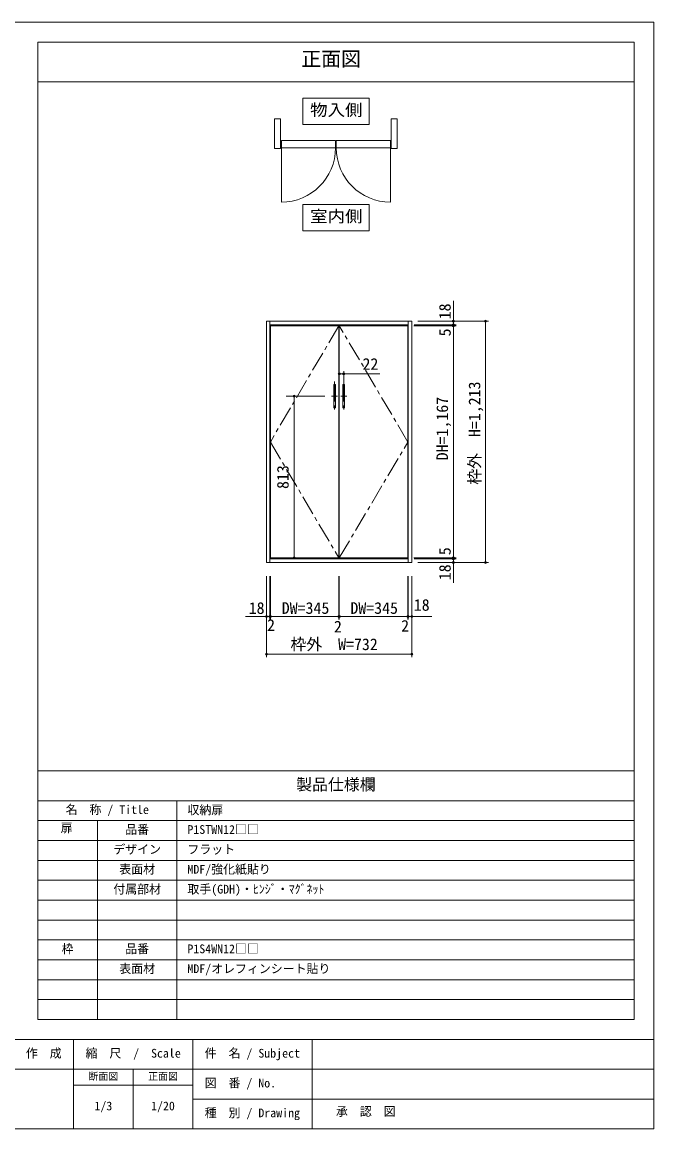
# Model space of a CAD drawing. Units: millimetres on the paper, enlarged 10 times, with parts at other scales. Extents: x -2058 to 1892, y -400 to 2383.
# Drawn here: x 303 to 1892, y -400 to 2383 of the extents above; entities that cross this region are included whole.
import ezdxf
from ezdxf.enums import TextEntityAlignment as Align

# ---------------------------------------------------------------- set-up
doc = ezdxf.new("R2010")
doc.units = ezdxf.units.MM
doc.header["$LTSCALE"] = 10
doc.header["$PDMODE"] = 32
doc.header["$PDSIZE"] = 5
doc.linetypes.add('CHAIN1', pattern=[8, 5, -1, 1, -1])
doc.layers.add('0-0_0', color=7, linetype='Continuous', lineweight=18)
doc.layers.add('3-8', color=4, linetype='Continuous', lineweight=18)
doc.layers.add('1-0_H-SYM', color=7, linetype='Continuous')
doc.styles.add('ＭＳ ゴシック', font='')
doc.styles.get('ＭＳ ゴシック').set_extended_font_data('MS Gothic')

msp = doc.modelspace()

# ---------------------------------------------------------------- linework, layer by layer
at = {"layer": '0-0_0'}
for p, q in [((-2057.96, 2382.81), (1892.04, 2382.81)), ((1892.04, 2382.81), (1892.04, -399.69)), ((342.04, 2332.81), (342.04, -124.69)), ((342.04, 2332.81), (1842.04, 2332.81)), ((1842.04, 2332.81), (1842.04, -124.69)), ((342.04, 2232.81), (1842.04, 2232.81)), ((342.04, 500.31), (1842.04, 500.31)), ((342.04, 425.31), (1842.04, 425.31)), ((692.04, 425.31), (692.04, -124.69)), ((342.04, 375.31), (1842.04, 375.31)), ((492.04, 375.31), (492.04, -124.69)), ((342.04, 325.31), (1842.04, 325.31)), ((342.04, 275.31), (1842.04, 275.31)), ((342.04, 225.31), (1842.04, 225.31)), ((342.04, 175.31), (1842.04, 175.31)), ((342.04, 175.31), (1842.04, 175.31)), ((342.04, 125.31), (1842.04, 125.31)), ((342.04, 125.31), (1842.04, 125.31)), ((342.04, 75.31), (1842.04, 75.31)), ((342.04, 75.31), (1842.04, 75.31)), ((342.04, 25.31), (1842.04, 25.31)), ((342.04, -24.69), (1842.04, -24.69)), ((342.04, -74.69), (1842.04, -74.69)), ((1842.04, -124.69), (342.04, -124.69)), ((342.04, -124.69), (1842.04, -124.69)), ((-2057.96, -174.69), (1892.04, -174.69)), ((432.04, -174.69), (432.04, -399.69)), ((732.04, -399.69), (732.04, -174.69)), ((1032.04, -399.69), (1032.04, -174.69)), ((1892.04, -249.69), (-1257.96, -249.69)), ((582.04, -249.69), (582.04, -399.69)), ((432.04, -289.69), (732.04, -289.69)), ((1892.04, -324.69), (732.04, -324.69)), ((1892.04, -399.69), (-2057.96, -399.69))]:
    msp.add_line(p, q, dxfattribs=at)
at = {"layer": '3-8', "color": 7}
for p, q in [((1175.37, 2125.15), (1175.37, 2191.82)), ((1008.71, 2125.15), (1175.37, 2125.15)), ((954.79, 2085.37), (954.79, 2066.62)), ((1091.1, 2085.37), (954.79, 2085.37)), ((954.79, 2066.62), (1091.1, 2066.62)), ((1091.1, 2085.37), (1091.1, 2066.62)), ((1092.98, 2085.37), (1229.29, 2085.37)), ((1092.98, 2085.37), (1092.98, 2066.62)), ((1229.29, 2066.62), (1092.98, 2066.62)), ((1229.29, 2085.37), (1229.29, 2066.62)), ((917.14, 1630.9), (1283.14, 1630.9)), ((917.14, 1630.9), (917.14, 1024.4)), ((926.14, 1630.9), (926.14, 1024.4)), ((1274.14, 1621.9), (926.14, 1621.9)), ((927.14, 1619.4), (927.14, 1035.9)), ((1099.64, 1619.4), (927.14, 1619.4)), ((1099.64, 1619.4), (1099.64, 1035.9)), ((1100.64, 1619.4), (1100.64, 1035.9)), ((1273.14, 1619.4), (1100.64, 1619.4)), ((1273.14, 1619.4), (1273.14, 1035.9)), ((1274.14, 1630.9), (1274.14, 1024.4)), ((1283.14, 1630.9), (1283.14, 1024.4)), ((1100.64, 1455.4), (1100.64, 1505.1)), ((1111.64, 1462.9), (1111.64, 1505.1)), ((1086.52, 1413.9), (1086.52, 1470.9)), ((1087.27, 1471.65), (1090.02, 1471.65)), ((1090.77, 1470.9), (1090.77, 1413.9)), ((1109.52, 1413.9), (1109.52, 1470.9)), ((1110.27, 1471.65), (1113.02, 1471.65)), ((1113.77, 1470.9), (1113.77, 1413.9)), ((1090.02, 1413.15), (1087.27, 1413.15)), ((1113.02, 1413.15), (1110.27, 1413.15)), ((1274.14, 1033.4), (926.14, 1033.4)), ((1099.64, 1035.9), (927.14, 1035.9)), ((1273.14, 1035.9), (1100.64, 1035.9)), ((917.14, 1024.4), (926.14, 1024.4)), ((1274.14, 1024.4), (926.14, 1024.4)), ((1274.14, 1024.4), (1283.14, 1024.4))]:
    msp.add_line(p, q, dxfattribs=at)
at = {"layer": '3-8'}
for p, q in [((954.79, 2075.99), (954.79, 1930.3)), ((1229.29, 2075.99), (1229.29, 1930.3)), ((1387.5, 1630.9), (1387.5, 1682.13)), ((1288.14, 1619.4), (1395, 1619.4)), ((1289.14, 1621.9), (1395, 1621.9)), ((1289.14, 1621.9), (1395, 1621.9)), ((1289.14, 1619.4), (1395, 1619.4)), ((1298.14, 1630.9), (1395, 1630.9)), ((1298.14, 1630.9), (1475.7, 1630.9)), ((1387.5, 1621.9), (1387.5, 1640.65)), ((1387.5, 1621.9), (1387.5, 1630.9)), ((1387.5, 1621.9), (1387.5, 1603.15)), ((1387.5, 1621.9), (1387.5, 1619.4)), ((1387.5, 1619.4), (1387.5, 1557.31)), ((1387.5, 1035.9), (1387.5, 1619.4)), ((1468.2, 1024.4), (1468.2, 1630.9)), ((1100.64, 1498.6), (1111.64, 1498.6)), ((1111.64, 1498.6), (1202.84, 1498.6)), ((966.93, 1442.4), (1064.53, 1442.4)), ((986.93, 1035.9), (986.93, 1442.4)), ((1387.5, 1035.9), (1387.5, 1097.99)), ((966.93, 1035.9), (1064.53, 1035.9)), ((1288.14, 1035.9), (1395, 1035.9)), ((1289.14, 1035.9), (1395, 1035.9)), ((1289.14, 1033.4), (1395, 1033.4)), ((1289.14, 1033.4), (1395, 1033.4)), ((1387.5, 1033.4), (1387.5, 1052.15)), ((1387.5, 1033.4), (1387.5, 1052.15)), ((1387.5, 1033.4), (1387.5, 1035.9)), ((1387.5, 1033.4), (1387.5, 1024.4)), ((1387.5, 1033.4), (1387.5, 1014.65)), ((1298.14, 1024.4), (1475.7, 1024.4)), ((1298.14, 1024.4), (1395, 1024.4)), ((1387.5, 1024.4), (1387.5, 973.17)), ((917.14, 989.48), (917.14, 881.04)), ((917.14, 989.48), (917.14, 785.96)), ((926.14, 989.48), (926.14, 881.04)), ((926.14, 989.48), (926.14, 881.04)), ((927.14, 989.48), (927.14, 881.04)), ((927.14, 989.48), (927.14, 881.04)), ((1099.64, 989.48), (1099.64, 881.04)), ((1099.64, 989.48), (1099.64, 881.04)), ((1100.64, 989.48), (1100.64, 881.04)), ((1100.64, 989.48), (1100.64, 881.04)), ((1273.14, 989.48), (1273.14, 881.04)), ((1273.14, 989.48), (1273.14, 881.04)), ((1274.14, 989.48), (1274.14, 881.04)), ((1274.14, 989.48), (1274.14, 881.04)), ((1283.14, 989.48), (1283.14, 881.04)), ((1283.14, 989.48), (1283.14, 785.96)), ((917.14, 888.54), (864.39, 888.54)), ((926.14, 888.54), (907.39, 888.54)), ((926.14, 888.54), (917.14, 888.54)), ((926.14, 888.54), (927.14, 888.54)), ((926.14, 888.54), (944.89, 888.54)), ((927.14, 888.54), (945.89, 888.54)), ((1099.64, 888.54), (927.14, 888.54)), ((1099.64, 888.54), (1080.89, 888.54)), ((1099.64, 888.54), (1100.64, 888.54)), ((1100.64, 888.54), (1119.39, 888.54)), ((1273.14, 888.54), (1100.64, 888.54)), ((1273.14, 888.54), (1254.39, 888.54)), ((1274.14, 888.54), (1255.39, 888.54)), ((1274.14, 888.54), (1273.14, 888.54)), ((1274.14, 888.54), (1292.89, 888.54)), ((1274.14, 888.54), (1283.14, 888.54)), ((1283.14, 888.54), (1333.23, 888.54)), ((917.14, 793.46), (1283.14, 793.46))]:
    msp.add_line(p, q, dxfattribs=at)
at = {"layer": '3-8', "linetype": 'CHAIN1'}
for p, q in [((1099.64, 1619.4), (927.14, 1327.18)), ((1273.14, 1327.18), (1100.64, 1619.4)), ((1088.64, 1479.15), (1088.64, 1405.65)), ((1111.64, 1479.15), (1111.64, 1405.65)), ((1081.14, 1442.4), (1096.14, 1442.4)), ((1104.14, 1442.4), (1119.14, 1442.4)), ((927.14, 1327.18), (1099.64, 1035.9)), ((1100.64, 1035.9), (1273.14, 1327.18))]:
    msp.add_line(p, q, dxfattribs=at)
at = {"layer": '3-8', "color": 7}
msp.add_lwpolyline([(1175.37, 2191.82), (1008.71, 2191.82), (1008.71, 2125.15)], dxfattribs=at)
for points in [[(952.91, 2064.74), (937.91, 2064.74), (937.91, 2139.74), (952.91, 2139.74)], [(1231.16, 2064.74), (1246.16, 2064.74), (1246.16, 2139.74), (1231.16, 2139.74)], [(1175.37, 1924.55), (1008.71, 1924.55), (1008.71, 1857.89), (1175.37, 1857.89)]]:
    msp.add_lwpolyline(points, close=True, dxfattribs=at)
at = {"layer": '3-8'}
for centre, radius, start, end in [((954.79, 2066.62), 136.31, 270, 0), ((1229.29, 2066.62), 136.31, 180, 270), ((1100.64, 1498.6), 1.02, 0, 180), ((1100.64, 1498.6), 1.02, 180, 0), ((1111.64, 1498.6), 1.02, 0, 180), ((1111.64, 1498.6), 1.02, 180, 0)]:
    msp.add_arc(centre, radius, start, end, dxfattribs=at)
at = {"layer": '3-8', "color": 7}
for centre, start, end in [((1087.27, 1470.9), 90, 180), ((1090.02, 1470.9), 0, 90), ((1110.27, 1470.9), 90, 180), ((1113.02, 1470.9), 0, 90), ((1087.27, 1413.9), 180, 270), ((1090.02, 1413.9), 270, 0), ((1110.27, 1413.9), 180, 270), ((1113.02, 1413.9), 270, 0)]:
    msp.add_arc(centre, 0.75, start, end, dxfattribs=at)
at = {"layer": '3-8'}
for p in [(1387.5, 1630.9), (1387.5, 1621.9), (1387.5, 1619.4), (1468.2, 1630.9), (1100.64, 1498.6), (1111.64, 1498.6), (986.93, 1442.4), (986.93, 1035.9), (1387.5, 1035.9), (1387.5, 1033.4), (1387.5, 1024.4), (1468.2, 1024.4), (917.14, 888.54), (926.14, 888.54), (927.14, 888.54), (1099.64, 888.54), (1100.64, 888.54), (1273.14, 888.54), (1274.14, 888.54), (1283.14, 888.54), (917.14, 793.46), (1283.14, 793.46)]:
    msp.add_point(p, dxfattribs=at)

# ---------------------------------------------------------------- texts
at = {"layer": '0-0_0', "style": 'ＭＳ ゴシック'}
for s, height, p in [('正面図 ', 36.66, (1005.06, 2260.98)), ('製品仕様欄', 29.33, (992.04, 442.81)), ('名\u3000称 / Title', 21.99, (412.04, 385.31)), ('収納扉', 21.99, (718.57, 384.59)), ('扉', 21.99, (399.54, 339.18)), ('品番', 21.99, (562.04, 335.31)), ('P1STWN12□□', 21.99, (718.41, 335.31)), ('デザイン', 21.99, (532.04, 285.31)), ('フラット', 21.99, (718.41, 285.31)), ('表面材', 21.99, (547.04, 235.31)), ('MDF/強化紙貼り', 21.99, (718.41, 235.31)), ('付属部材', 21.99, (532.04, 185.31)), ('取手(GDH)・ﾋﾝｼﾞ・ﾏｸﾞﾈｯﾄ', 21.99, (718.41, 185.31)), ('枠', 21.99, (402.04, 35.31)), ('品番', 21.99, (562.04, 35.31)), ('P1S4WN12□□', 21.99, (718.41, 35.31)), ('表面材', 21.99, (547.04, -14.69)), ('MDF/オレフィンシート貼り', 21.99, (718.41, -14.69)), ('作\u3000成', 21.99, (312.04, -227.19)), ('縮\u3000尺\u3000/\u3000Scale', 21.99, (462.04, -227.19)), ('件\u3000名 / Subject', 21.99, (762.04, -227.19)), ('断面図', 18.33, (469.54, -282.19)), ('正面図', 18.33, (619.54, -282.19)), ('図\u3000番 / No.', 21.99, (761.88, -302.19)), ('1/3', 21.99, (484.54, -359.69)), ('1/20', 21.99, (627.04, -359.69)), ('種\u3000別 / Drawing', 21.99, (762.04, -377.19)), ('承\u3000認\u3000図', 21.99, (1092.21, -373.62))]:
    msp.add_text(s, height=height, dxfattribs=at).set_placement(p, align=Align.BOTTOM_LEFT)
at = {"layer": '1-0_H-SYM', "style": 'ＭＳ ゴシック'}
msp.add_text('18', height=29.33, dxfattribs=at).set_placement((1288.02, 894.09), align=Align.BOTTOM_LEFT)
at = {"layer": '3-8', "color": 7, "style": 'ＭＳ ゴシック', "width": 1.1}
for s, p in [('物入側', (1027.04, 2138.49)), ('室内側', (1027.04, 1871.22))]:
    msp.add_text(s, height=29.33, dxfattribs=at).set_placement(p, align=Align.BOTTOM_LEFT)
at = {"layer": '3-8', "color": 7, "style": 'ＭＳ ゴシック'}
for s, p in [('18', (1389.69, 1635.6)), ('5', (1389.69, 1592.72)), ('枠外  H=1,213', (1464.06, 1219.72)), ('DH=1,167', (1382.97, 1281.09)), ('813', (981.93, 1209.15)), ('5', (1389.69, 1042.58)), ('18', (1389.69, 979.7))]:
    msp.add_text(s, height=29.33, rotation=90, dxfattribs=at).set_placement(p, align=Align.BOTTOM_LEFT)
for s, p in [('22', (1158.86, 1499.87)), ('18', (872.62, 886.35)), ('DW=345', (955.8, 886.35)), ('DW=345', (1128.48, 886.35)), ('2', (918.85, 843.35)), ('2', (1087.14, 839.56)), ('2', (1256.22, 841.53)), ('枠外  W=732', (977.67, 795.16))]:
    msp.add_text(s, height=29.33, dxfattribs=at).set_placement(p, align=Align.BOTTOM_LEFT)

doc.saveas('drawing.dxf')
